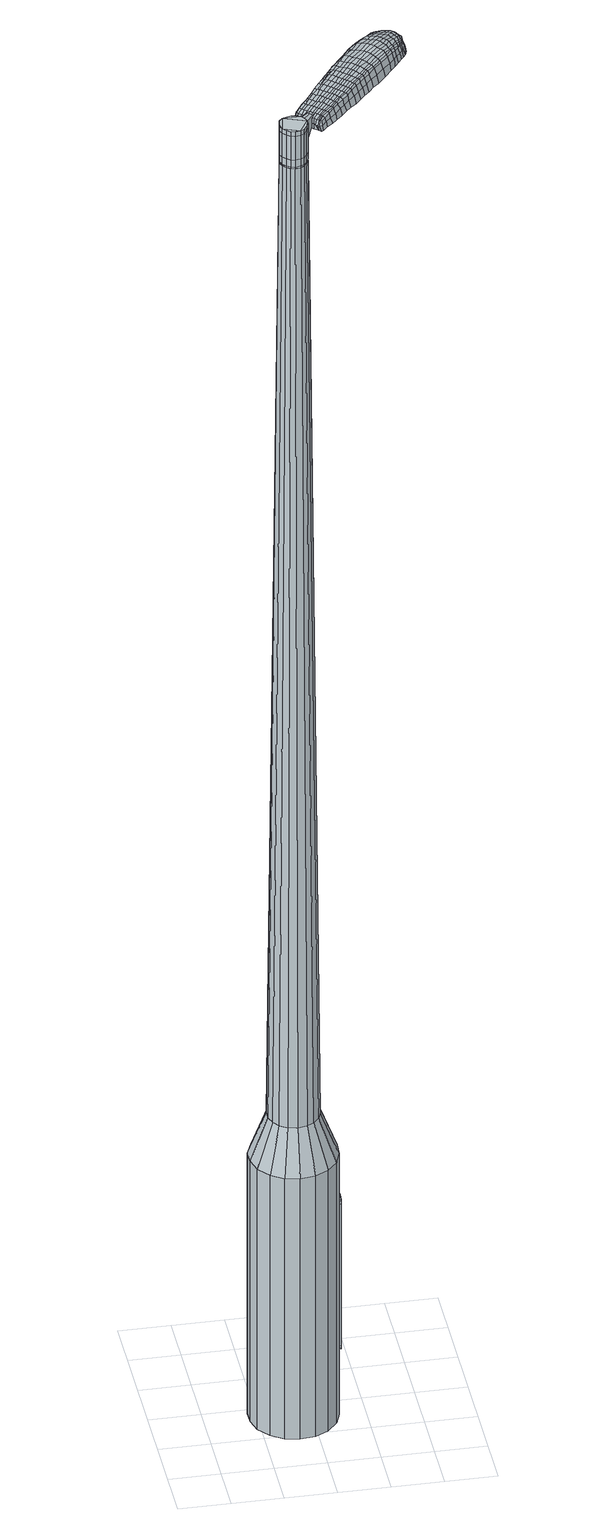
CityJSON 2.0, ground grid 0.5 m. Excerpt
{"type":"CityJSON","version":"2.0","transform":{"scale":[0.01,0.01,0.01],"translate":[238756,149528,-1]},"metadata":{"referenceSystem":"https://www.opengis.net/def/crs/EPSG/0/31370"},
"CityObjects":{
"object1":{"type":"GenericCityObject","attributes":{"cluster":956,"mean_distance_to_centroid":0.159,"new_centroid_x":238756.84,"new_centroid_y":149528.83,"mean_distance_to_camera":10.32,"H1":17.86,"H2":17.63,"Z_final":109.88,"cluster2":-1,"proj_x":238763.64,"proj_y":149534.9,"id_line":47974,"bearing_l":318.29,"distance":9.11,"orientation":"left","G_obj":48.29},"geometry":[{"type":"MultiSurface","lod":"2","boundaries":[[[0,1,2,3]],[[1,4,5,2]],[[4,6,7,5]],[[6,8,9,7]],[[8,10,11,9]],[[10,12,13,11]],[[12,14,15,13]],[[14,16,17,15]],[[16,18,19,17]],[[18,20,21,19]],[[20,22,23,21]],[[22,24,25,23]],[[24,26,27,25]],[[26,28,29,27]],[[28,30,31,29]],[[30,32,33,31]],[[32,34,35,33]],[[34,0,3,35]],[[36,37,38,39]],[[38,40,41,42]],[[41,43,42]],[[42,44,45,46]],[[45,47,46]],[[46,48,49,50]],[[49,51,50]],[[42,46,50,38]],[[50,52,39,38]],[[53,36,39]],[[2,5,7,35]],[[7,9,11,15]],[[11,13,15]],[[15,17,19,23]],[[19,21,23]],[[23,25,27,31]],[[27,29,31]],[[15,23,31,7]],[[31,33,35,7]],[[3,2,35]],[[1,0,54,55]],[[0,34,56,54]],[[34,32,57,56]],[[32,30,58,57]],[[30,28,59,58]],[[28,26,60,59]],[[26,24,61,60]],[[24,22,62,61]],[[22,20,63,62]],[[20,18,64,63]],[[18,16,65,64]],[[16,14,66,65]],[[14,12,67,66]],[[12,10,68,67]],[[10,8,69,68]],[[8,6,70,69]],[[6,4,71,70]],[[4,1,55,71]],[[55,54,72,73]],[[54,56,74,72]],[[56,57,75,74]],[[57,58,76,75]],[[58,59,77,76]],[[59,60,78,77]],[[60,61,79,78]],[[61,62,80,79]],[[62,63,81,80]],[[63,64,82,81]],[[64,65,83,82]],[[65,66,84,83]],[[66,67,85,84]],[[67,68,86,85]],[[68,69,87,86]],[[69,70,88,87]],[[70,71,89,88]],[[71,55,73,89]],[[90,91,92,93]],[[74,94,91,90]],[[75,95,94,74]],[[76,96,95,75]],[[97,98,96,76]],[[99,100,98,97]],[[79,101,100,99]],[[102,103,101,79]],[[104,105,103,102]],[[82,106,105,104]],[[107,108,106,82]],[[109,110,108,107]],[[85,111,110,109]],[[112,113,111,85]],[[87,114,113,112]],[[115,116,114,87]],[[117,118,116,115]],[[93,92,118,117]],[[119,120,121,122]],[[123,119,122,124]],[[125,123,124,126]],[[127,125,126,128]],[[129,127,128,130]],[[131,129,130,132]],[[133,131,132,134]],[[135,133,134,136]],[[137,135,136,138]],[[139,137,138,140]],[[141,139,140,142]],[[143,141,142,144]],[[145,143,144,146]],[[147,145,146,148]],[[149,147,148,150]],[[151,149,150,152]],[[73,72,90,93]],[[72,74,90]],[[77,97,76]],[[77,78,99,97]],[[78,79,99]],[[80,102,79]],[[80,81,104,102]],[[81,82,104]],[[83,107,82]],[[83,84,109,107]],[[84,85,109]],[[86,112,85]],[[86,87,112]],[[88,115,87]],[[88,89,117,115]],[[89,73,93,117]],[[153,154,92,91]],[[154,155,118,92]],[[155,156,116,118]],[[156,114,116]],[[157,113,114]],[[157,111,113]],[[158,110,111]],[[158,159,108,110]],[[159,106,108]],[[160,105,106]],[[160,161,103,105]],[[161,101,103]],[[162,100,101]],[[162,163,98,100]],[[163,96,98]],[[153,91,94]],[[39,52,151,164]],[[154,153,165,152]],[[53,39,164,120]],[[153,94,121,165]],[[36,53,120,119]],[[94,95,122,121]],[[37,36,119,123]],[[95,96,124,122]],[[38,37,123,125]],[[96,163,126,124]],[[40,38,125,127]],[[163,162,128,126]],[[41,40,127,129]],[[162,101,130,128]],[[43,41,129,131]],[[101,161,132,130]],[[42,43,131,133]],[[161,160,134,132]],[[44,42,133,135]],[[160,106,136,134]],[[45,44,135,137]],[[106,159,138,136]],[[47,45,137,139]],[[159,158,140,138]],[[46,47,139,141]],[[158,111,142,140]],[[48,46,141,143]],[[111,157,144,142]],[[49,48,143,145]],[[157,114,146,144]],[[51,49,145,147]],[[114,156,148,146]],[[50,51,147,149]],[[156,155,150,148]],[[52,50,149,151]],[[155,154,152,150]],[[151,152,166,167]],[[152,165,168,166]],[[165,121,169,168]],[[121,120,170,169]],[[120,164,171,170]],[[164,151,167,171]],[[172,173,174,175]],[[176,172,175,177]],[[172,176,178,179]],[[173,172,179,180]],[[181,182,183,184]],[[185,181,184,186]],[[181,185,187,188]],[[182,181,188,189]],[[190,191,192,193]],[[194,190,193,195]],[[190,194,196,197]],[[191,190,197,198]],[[199,200,201,202]],[[203,199,202,204]],[[199,203,205,206]],[[200,199,206,207]],[[208,209,210,211]],[[212,208,211,213]],[[208,212,214,215]],[[209,208,215,216]],[[217,218,219,220]],[[221,217,220,222]],[[217,221,223,224]],[[218,217,224,225]],[[226,227,228,229]],[[218,226,229,219]],[[226,218,225,230]],[[227,226,230,231]],[[232,233,234,235]],[[227,232,235,228]],[[232,227,231,236]],[[233,232,236,237]],[[238,176,177,239]],[[233,238,239,234]],[[238,233,237,240]],[[176,238,240,178]],[[241,242,243,244]],[[245,241,244,246]],[[241,245,247,248]],[[242,241,248,249]],[[250,251,252,253]],[[242,250,253,243]],[[250,242,249,254]],[[251,250,254,255]],[[256,257,258,259]],[[251,256,259,252]],[[256,251,255,260]],[[257,256,260,261]],[[262,263,264,265]],[[257,262,265,258]],[[262,257,261,266]],[[263,262,266,267]],[[268,173,180,269]],[[263,268,269,264]],[[268,263,267,270]],[[173,268,270,174]],[[271,272,273,274]],[[275,271,274,276]],[[271,275,277,278]],[[272,271,278,279]],[[280,281,282,283]],[[272,280,283,273]],[[280,272,279,284]],[[281,280,284,285]],[[286,287,288,289]],[[281,286,289,282]],[[286,281,285,290]],[[287,286,290,291]],[[292,185,186,293]],[[287,292,293,288]],[[292,287,291,294]],[[185,292,294,187]],[[295,296,297,298]],[[299,295,298,300]],[[295,299,301,302]],[[296,295,302,303]],[[304,305,306,307]],[[296,304,307,297]],[[304,296,303,308]],[[305,304,308,309]],[[310,311,312,313]],[[305,310,313,306]],[[310,305,309,314]],[[311,310,314,315]],[[316,317,318,319]],[[311,316,319,312]],[[316,311,315,320]],[[317,316,320,321]],[[322,182,189,323]],[[317,322,323,318]],[[322,317,321,324]],[[182,322,324,183]],[[325,211,210,326]],[[327,325,326,328]],[[325,327,329,330]],[[211,325,330,213]],[[331,327,328,332]],[[333,331,332,334]],[[331,333,335,336]],[[327,331,336,329]],[[337,333,334,338]],[[339,337,338,340]],[[337,339,341,342]],[[333,337,342,335]],[[343,339,340,344]],[[345,343,344,346]],[[343,345,347,348]],[[339,343,348,341]],[[349,345,346,350]],[[200,349,350,201]],[[349,200,207,351]],[[345,349,351,347]],[[352,353,198,197]],[[354,352,197,196]],[[352,354,355,356]],[[353,352,356,357]],[[358,359,357,356]],[[360,358,356,355]],[[358,360,361,362]],[[359,358,362,363]],[[364,365,363,362]],[[366,364,362,361]],[[364,366,367,368]],[[365,364,368,369]],[[370,371,369,368]],[[372,370,368,367]],[[370,372,205,203]],[[371,370,203,204]],[[373,374,375,376]],[[275,373,376,277]],[[373,275,276,377]],[[374,373,377,378]],[[379,194,195,380]],[[374,379,380,375]],[[379,374,378,381]],[[194,379,381,196]],[[382,383,384,385]],[[221,382,385,223]],[[382,221,222,386]],[[383,382,386,387]],[[388,389,390,391]],[[383,388,391,384]],[[388,383,387,392]],[[389,388,392,393]],[[394,191,198,395]],[[389,394,395,390]],[[394,389,393,396]],[[191,394,396,192]],[[397,398,399,400]],[[179,397,400,180]],[[397,179,178,401]],[[398,397,401,402]],[[403,404,405,406]],[[398,403,406,399]],[[403,398,402,407]],[[404,403,407,408]],[[409,202,201,410]],[[404,409,410,405]],[[409,404,408,411]],[[202,409,411,204]],[[412,413,414,415]],[[184,412,415,186]],[[412,184,183,416]],[[413,412,416,417]],[[418,206,205,419]],[[413,418,419,414]],[[418,413,417,420]],[[206,418,420,207]],[[421,422,423,424]],[[299,421,424,301]],[[421,299,300,425]],[[422,421,425,426]],[[427,212,213,428]],[[422,427,428,423]],[[427,422,426,429]],[[212,427,429,214]],[[430,431,432,433]],[[245,430,433,247]],[[430,245,246,434]],[[431,430,434,435]],[[436,437,438,439]],[[431,436,439,432]],[[436,431,435,440]],[[437,436,440,441]],[[442,209,216,443]],[[437,442,443,438]],[[442,437,441,444]],[[209,442,444,210]],[[445,446,435,434]],[[244,445,434,246]],[[445,244,243,447]],[[446,445,447,448]],[[449,450,441,440]],[[446,449,440,435]],[[449,446,448,451]],[[450,449,451,452]],[[453,326,210,444]],[[450,453,444,441]],[[453,450,452,454]],[[326,453,454,328]],[[455,456,457,458]],[[302,455,458,303]],[[455,302,301,424]],[[456,455,424,423]],[[459,330,329,460]],[[456,459,460,457]],[[459,456,423,428]],[[330,459,428,213]],[[461,462,448,447]],[[253,461,447,243]],[[461,253,252,463]],[[462,461,463,464]],[[465,466,452,451]],[[462,465,451,448]],[[465,462,464,467]],[[466,465,467,468]],[[469,332,328,454]],[[466,469,454,452]],[[469,466,468,470]],[[332,469,470,334]],[[471,472,473,474]],[[308,471,474,309]],[[471,308,303,458]],[[472,471,458,457]],[[475,336,335,476]],[[472,475,476,473]],[[475,472,457,460]],[[336,475,460,329]],[[477,478,464,463]],[[259,477,463,252]],[[477,259,258,479]],[[478,477,479,480]],[[481,482,468,467]],[[478,481,467,464]],[[481,478,480,483]],[[482,481,483,484]],[[485,338,334,470]],[[482,485,470,468]],[[485,482,484,486]],[[338,485,486,340]],[[487,488,489,490]],[[314,487,490,315]],[[487,314,309,474]],[[488,487,474,473]],[[491,342,341,492]],[[488,491,492,489]],[[491,488,473,476]],[[342,491,476,335]],[[493,494,480,479]],[[265,493,479,258]],[[493,265,264,495]],[[494,493,495,496]],[[497,498,484,483]],[[494,497,483,480]],[[497,494,496,499]],[[498,497,499,500]],[[501,344,340,486]],[[498,501,486,484]],[[501,498,500,502]],[[344,501,502,346]],[[503,504,505,506]],[[320,503,506,321]],[[503,320,315,490]],[[504,503,490,489]],[[507,348,347,508]],[[504,507,508,505]],[[507,504,489,492]],[[348,507,492,341]],[[509,510,496,495]],[[269,509,495,264]],[[509,269,180,400]],[[510,509,400,399]],[[511,512,500,499]],[[510,511,499,496]],[[511,510,399,406]],[[512,511,406,405]],[[513,350,346,502]],[[512,513,502,500]],[[513,512,405,410]],[[350,513,410,201]],[[514,515,417,416]],[[324,514,416,183]],[[514,324,321,506]],[[515,514,506,505]],[[516,351,207,420]],[[515,516,420,417]],[[516,515,505,508]],[[351,516,508,347]],[[517,518,378,377]],[[274,517,377,276]],[[517,274,273,519]],[[518,517,519,520]],[[521,354,196,381]],[[518,521,381,378]],[[521,518,520,522]],[[354,521,522,355]],[[523,524,525,526]],[[224,523,526,225]],[[523,224,223,385]],[[524,523,385,384]],[[527,528,529,530]],[[524,527,530,525]],[[527,524,384,391]],[[528,527,391,390]],[[531,353,357,532]],[[528,531,532,529]],[[531,528,390,395]],[[353,531,395,198]],[[533,534,520,519]],[[283,533,519,273]],[[533,283,282,535]],[[534,533,535,536]],[[537,360,355,522]],[[534,537,522,520]],[[537,534,536,538]],[[360,537,538,361]],[[539,540,541,542]],[[230,539,542,231]],[[539,230,225,526]],[[540,539,526,525]],[[543,544,545,546]],[[540,543,546,541]],[[543,540,525,530]],[[544,543,530,529]],[[547,359,363,548]],[[544,547,548,545]],[[547,544,529,532]],[[359,547,532,357]],[[549,550,536,535]],[[289,549,535,282]],[[549,289,288,551]],[[550,549,551,552]],[[553,366,361,538]],[[550,553,538,536]],[[553,550,552,554]],[[366,553,554,367]],[[555,556,557,558]],[[236,555,558,237]],[[555,236,231,542]],[[556,555,542,541]],[[559,560,561,562]],[[556,559,562,557]],[[559,556,541,546]],[[560,559,546,545]],[[563,365,369,564]],[[560,563,564,561]],[[563,560,545,548]],[[365,563,548,363]],[[565,566,552,551]],[[293,565,551,288]],[[565,293,186,415]],[[566,565,415,414]],[[567,372,367,554]],[[566,567,554,552]],[[567,566,414,419]],[[372,567,419,205]],[[568,569,402,401]],[[240,568,401,178]],[[568,240,237,558]],[[569,568,558,557]],[[570,571,408,407]],[[569,570,407,402]],[[570,569,557,562]],[[571,570,562,561]],[[572,371,204,411]],[[571,572,411,408]],[[572,571,561,564]],[[371,572,564,369]],[[573,574,575,576]],[[576,575,577,578]],[[579,577,575,580]],[[580,575,574,581]],[[582,583,584,585]],[[585,584,586,587]],[[588,586,584,589]],[[589,584,583,590]],[[591,592,593,594]],[[594,593,595,596]],[[597,595,593,598]],[[598,593,592,599]],[[600,601,602,603]],[[603,602,604,605]],[[606,604,602,607]],[[607,602,601,608]],[[609,610,611,612]],[[612,611,613,614]],[[615,613,611,616]],[[616,611,610,617]],[[618,619,620,621]],[[621,620,622,623]],[[624,622,620,625]],[[625,620,619,626]],[[627,628,629,630]],[[630,629,619,618]],[[626,619,629,631]],[[631,629,628,632]],[[633,634,635,636]],[[636,635,628,627]],[[632,628,635,637]],[[637,635,634,638]],[[578,577,639,640]],[[640,639,634,633]],[[638,634,639,641]],[[641,639,577,579]],[[642,643,644,645]],[[645,644,646,647]],[[648,646,644,649]],[[649,644,643,650]],[[651,652,653,654]],[[654,653,643,642]],[[650,643,653,655]],[[655,653,652,656]],[[657,658,659,660]],[[660,659,652,651]],[[656,652,659,661]],[[661,659,658,662]],[[663,664,665,666]],[[666,665,658,657]],[[662,658,665,667]],[[667,665,664,668]],[[581,574,669,670]],[[670,669,664,663]],[[668,664,669,671]],[[671,669,574,573]],[[672,673,674,675]],[[675,674,676,677]],[[678,676,674,679]],[[679,674,673,680]],[[681,682,683,684]],[[684,683,673,672]],[[680,673,683,685]],[[685,683,682,686]],[[687,688,689,690]],[[690,689,682,681]],[[686,682,689,691]],[[691,689,688,692]],[[587,586,693,694]],[[694,693,688,687]],[[692,688,693,695]],[[695,693,586,588]],[[696,697,698,699]],[[699,698,700,701]],[[702,700,698,703]],[[703,698,697,704]],[[705,706,707,708]],[[708,707,697,696]],[[704,697,707,709]],[[709,707,706,710]],[[711,712,713,714]],[[714,713,706,705]],[[710,706,713,715]],[[715,713,712,716]],[[717,718,719,720]],[[720,719,712,711]],[[716,712,719,721]],[[721,719,718,722]],[[590,583,723,724]],[[724,723,718,717]],[[722,718,723,725]],[[725,723,583,582]],[[609,612,726,727]],[[727,726,728,729]],[[730,728,726,731]],[[731,726,612,614]],[[729,728,732,733]],[[733,732,734,735]],[[736,734,732,737]],[[737,732,728,730]],[[735,734,738,739]],[[739,738,740,741]],[[742,740,738,743]],[[743,738,734,736]],[[741,740,744,745]],[[745,744,746,747]],[[748,746,744,749]],[[749,744,740,742]],[[747,746,750,751]],[[751,750,601,600]],[[608,601,750,752]],[[752,750,746,748]],[[599,753,754,598]],[[598,754,755,597]],[[756,755,754,757]],[[757,754,753,758]],[[758,759,760,757]],[[757,760,761,756]],[[762,761,760,763]],[[763,760,759,764]],[[764,765,766,763]],[[763,766,767,762]],[[768,767,766,769]],[[769,766,765,770]],[[770,771,772,769]],[[769,772,773,768]],[[606,773,772,604]],[[604,772,771,605]],[[774,775,776,777]],[[777,776,676,678]],[[677,676,776,778]],[[778,776,775,779]],[[596,595,780,781]],[[781,780,775,774]],[[779,775,780,782]],[[782,780,595,597]],[[783,784,785,786]],[[786,785,622,624]],[[623,622,785,787]],[[787,785,784,788]],[[789,790,791,792]],[[792,791,784,783]],[[788,784,791,793]],[[793,791,790,794]],[[599,592,795,796]],[[796,795,790,789]],[[794,790,795,797]],[[797,795,592,591]],[[798,799,800,801]],[[801,800,580,581]],[[579,580,800,802]],[[802,800,799,803]],[[804,805,806,807]],[[807,806,799,798]],[[803,799,806,808]],[[808,806,805,809]],[[600,603,810,811]],[[811,810,805,804]],[[809,805,810,812]],[[812,810,603,605]],[[813,814,815,816]],[[816,815,585,587]],[[582,585,815,817]],[[817,815,814,818]],[[606,607,819,820]],[[820,819,814,813]],[[818,814,819,821]],[[821,819,607,608]],[[822,823,824,825]],[[825,824,700,702]],[[701,700,824,826]],[[826,824,823,827]],[[614,613,828,829]],[[829,828,823,822]],[[827,823,828,830]],[[830,828,613,615]],[[831,832,833,834]],[[834,833,646,648]],[[647,646,833,835]],[[835,833,832,836]],[[837,838,839,840]],[[840,839,832,831]],[[836,832,839,841]],[[841,839,838,842]],[[617,610,843,844]],[[844,843,838,837]],[[842,838,843,845]],[[845,843,610,609]],[[836,846,835]],[[835,846,645,647]],[[642,645,846,847]],[[847,846,848]],[[842,849,850,841]],[[841,850,846,836]],[[848,846,850,851]],[[851,850,849,852]],[[609,727,853,845]],[[845,853,849,842]],[[852,849,853,854]],[[854,853,727,729]],[[855,856,857,858]],[[858,857,703,704]],[[702,703,857,825]],[[825,857,856,822]],[[730,731,859,860]],[[860,859,856,855]],[[822,856,859,829]],[[829,859,731,614]],[[848,861,862,847]],[[847,862,654,642]],[[651,654,862,863]],[[863,862,861,864]],[[852,865,866,851]],[[851,866,861,848]],[[864,861,866,867]],[[867,866,865,868]],[[729,733,869,854]],[[854,869,865,852]],[[868,865,869,870]],[[870,869,733,735]],[[871,872,873,874]],[[874,873,709,710]],[[704,709,873,858]],[[858,873,872,855]],[[736,737,875,876]],[[876,875,872,871]],[[855,872,875,860]],[[860,875,737,730]],[[864,877,878,863]],[[863,878,660,651]],[[657,660,878,879]],[[879,878,877,880]],[[868,881,882,867]],[[867,882,877,864]],[[880,877,882,883]],[[883,882,881,884]],[[735,739,885,870]],[[870,885,881,868]],[[884,881,885,886]],[[886,885,739,741]],[[887,888,889]],[[889,888,715,716]],[[710,715,888,874]],[[874,888,871]],[[742,743,890,891]],[[891,890,888,887]],[[871,888,890,876]],[[876,890,743,736]],[[880,892,893,879]],[[879,893,666,657]],[[663,666,893,894]],[[894,893,892,895]],[[884,896,897,883]],[[883,897,892,880]],[[895,892,897,898]],[[898,897,896,899]],[[741,745,900,886]],[[886,900,896,884]],[[899,896,900,901]],[[901,900,745,747]],[[902,903,904,905]],[[905,904,721,722]],[[716,721,904,889]],[[889,904,903,887]],[[748,749,906,907]],[[907,906,903,902]],[[887,903,906,891]],[[891,906,749,742]],[[895,908,909,894]],[[894,909,670,663]],[[581,670,909,801]],[[801,909,908,798]],[[899,910,911,898]],[[898,911,908,895]],[[798,908,911,807]],[[807,911,910,804]],[[747,751,912,901]],[[901,912,910,899]],[[804,910,912,811]],[[811,912,751,600]],[[818,913,914,817]],[[817,914,725,582]],[[722,725,914,905]],[[905,914,913,902]],[[608,752,915,821]],[[821,915,913,818]],[[902,913,915,907]],[[907,915,752,748]],[[779,916,917,778]],[[778,917,675,677]],[[672,675,917,918]],[[918,917,916,919]],[[597,755,920,782]],[[782,920,916,779]],[[919,916,920,921]],[[921,920,755,756]],[[922,923,924,925]],[[925,924,625,626]],[[624,625,924,786]],[[786,924,923,783]],[[926,927,928,929]],[[929,928,923,922]],[[783,923,928,792]],[[792,928,927,789]],[[758,753,930,931]],[[931,930,927,926]],[[789,927,930,796]],[[796,930,753,599]],[[919,932,933,918]],[[918,933,684,672]],[[681,684,933,934]],[[934,933,932,935]],[[756,761,936,921]],[[921,936,932,919]],[[935,932,936,937]],[[937,936,761,762]],[[938,939,940,941]],[[941,940,631,632]],[[626,631,940,925]],[[925,940,939,922]],[[942,943,944,945]],[[945,944,939,938]],[[922,939,944,929]],[[929,944,943,926]],[[764,759,946,947]],[[947,946,943,942]],[[926,943,946,931]],[[931,946,759,758]],[[935,948,949,934]],[[934,949,690,681]],[[687,690,949,950]],[[950,949,948,951]],[[762,767,952,937]],[[937,952,948,935]],[[951,948,952,953]],[[953,952,767,768]],[[954,955,956,957]],[[957,956,637,638]],[[632,637,956,941]],[[941,956,955,938]],[[958,959,960,961]],[[961,960,955,954]],[[938,955,960,945]],[[945,960,959,942]],[[770,765,962,963]],[[963,962,959,958]],[[942,959,962,947]],[[947,962,765,764]],[[951,964,965,950]],[[950,965,694,687]],[[587,694,965,816]],[[816,965,964,813]],[[768,773,966,953]],[[953,966,964,951]],[[813,964,966,820]],[[820,966,773,606]],[[803,967,968,802]],[[802,968,641,579]],[[638,641,968,957]],[[957,968,967,954]],[[809,969,970,808]],[[808,970,967,803]],[[954,967,970,961]],[[961,970,969,958]],[[605,771,971,812]],[[812,971,969,809]],[[958,969,971,963]],[[963,971,771,770]],[[573,576,175,174]],[[576,578,177,175]],[[588,589,188,187]],[[589,590,189,188]],[[591,594,193,192]],[[594,596,195,193]],[[615,616,215,214]],[[616,617,216,215]],[[618,621,220,219]],[[621,623,222,220]],[[627,630,229,228]],[[630,618,219,229]],[[633,636,235,234]],[[636,627,228,235]],[[578,640,239,177]],[[640,633,234,239]],[[648,649,248,247]],[[649,650,249,248]],[[650,655,254,249]],[[655,656,255,254]],[[656,661,260,255]],[[661,662,261,260]],[[662,667,266,261]],[[667,668,267,266]],[[668,671,270,267]],[[671,573,174,270]],[[678,679,278,277]],[[679,680,279,278]],[[680,685,284,279]],[[685,686,285,284]],[[686,691,290,285]],[[691,692,291,290]],[[692,695,294,291]],[[695,588,187,294]],[[696,699,298,297]],[[699,701,300,298]],[[705,708,307,306]],[[708,696,297,307]],[[711,714,313,312]],[[714,705,306,313]],[[717,720,319,318]],[[720,711,312,319]],[[590,724,323,189]],[[724,717,318,323]],[[774,777,376,375]],[[777,678,277,376]],[[596,781,380,195]],[[781,774,375,380]],[[623,787,386,222]],[[787,788,387,386]],[[788,793,392,387]],[[793,794,393,392]],[[794,797,396,393]],[[797,591,192,396]],[[701,826,425,300]],[[826,827,426,425]],[[827,830,429,426]],[[830,615,214,429]],[[831,834,433,432]],[[834,648,247,433]],[[837,840,439,438]],[[840,831,432,439]],[[617,844,443,216]],[[844,837,438,443]],[[972,973,974,975]],[[976,977,975,974]],[[978,979,980,981]],[[982,983,984,985]],[[973,986,987,974]],[[988,976,974,987]],[[989,978,981,990]],[[991,992,983,982]],[[986,993,994,987]],[[994,995,988,987]],[[996,989,990,997]],[[998,992,991,999]],[[993,1000,1001,994]],[[1001,1002,995,994]],[[1003,996,997,1004]],[[1005,998,999,1006]],[[1007,1008,1009,1010]],[[1011,1012,1008,1007]],[[1011,1013,1014,1012]],[[1013,1015,1016,1014]],[[1017,1018,1019,1020]],[[1021,1022,1018,1017]],[[1023,1024,1022,1021]],[[1025,1026,1024,1023]],[[1020,1009,1008,1017]],[[1017,1008,1012,1021]],[[1012,1014,1023,1021]],[[1014,1016,1025,1023]],[[981,980,977,976]],[[990,981,976,988]],[[995,997,990,988]],[[1002,1004,997,995]],[[982,985,979,978]],[[991,982,978,989]],[[999,991,989,996]],[[1006,999,996,1003]],[[983,1007,1010,984]],[[992,1011,1007,983]],[[1013,1011,992,998]],[[1015,1013,998,1005]],[[1027,1028,1029,1030]],[[1029,1031,1032,1033]],[[1029,1033,1034,1035]],[[1029,1035,1030]],[[1036,1027,1030,1037]],[[1038,1037,1030,1039]],[[1040,1039,1030]],[[1041,1029,1028,1042]],[[1043,1041,1042,1044]],[[1045,1043,1044,1046]],[[1047,1045,1046,1048]],[[1049,1047,1048,1050]],[[1050,1051,1052,1053]],[[1050,1053,1054,1055]],[[1050,1055,1056,1057]],[[1056,1058,1059,1060]],[[1056,1060,1061,1062]],[[1056,1062,1057]],[[1050,1057,1049]],[[1063,1064,1028,1027]],[[1065,1066,1031,1029]],[[1067,1068,1040,1030]],[[1064,1069,1042,1028]],[[1070,1065,1029,1041]],[[1069,1071,1044,1042]],[[1072,1070,1041,1043]],[[1071,1073,1046,1044]],[[1074,1072,1043,1045]],[[1073,1075,1048,1046]],[[1076,1074,1045,1047]],[[1075,1077,1050,1048]],[[1078,1076,1047,1049]],[[1077,1079,1051,1050]],[[1080,1081,1058,1056]],[[1082,1078,1049,1057]],[[1052,1051,1079,1083]],[[1053,1052,1083,1084]],[[1054,1053,1084,1085]],[[1055,1054,1085,1086]],[[1056,1055,1086,1080]],[[1087,1063,1027,1036]],[[1088,1087,1036,1037]],[[1089,1088,1037,1038]],[[1090,1089,1038,1039]],[[1068,1090,1039,1040]],[[1032,1031,1066,1091]],[[1059,1058,1081,1092]],[[1033,1032,1091,1093]],[[1034,1033,1093,1094]],[[1035,1034,1094,1095]],[[1030,1035,1095,1067]],[[1060,1059,1092,1096]],[[1061,1060,1096,1097]],[[1062,1061,1097,1098]],[[1057,1062,1098,1082]]]}]}
},
"vertices":[
[112,117,384],[121,106,384],[121,106,96],[112,117,96],[126,92,384],[126,92,96],[125,77,384],[125,77,96],[120,63,384],[120,63,96],[110,52,384],[110,52,96],[97,45,384],[97,45,96],[82,43,384],[82,43,96],[68,46,384],[68,46,96],[56,54,384],[56,54,96],[46,66,384],[46,66,96],[42,80,384],[42,80,96],[42,94,384],[42,94,96],[48,108,384],[48,108,96],[58,119,384],[58,119,96],[70,126,384],[70,126,96],[85,128,384],[85,128,96],[99,125,384],[99,125,96],[84,99,1524],[80,98,1524],[75,96,1524],[93,96,1524],[72,93,1524],[71,88,1524],[72,79,1524],[70,84,1524],[75,76,1524],[79,73,1524],[88,73,1524],[83,72,1524],[92,75,1524],[95,79,1524],[97,88,1524],[97,83,1524],[96,92,1524],[89,98,1524],[101,104,429],[106,98,429],[93,109,429],[85,111,429],[76,110,429],[68,105,429],[62,99,429],[59,91,429],[59,82,429],[62,74,429],[67,67,429],[74,62,429],[83,60,429],[92,62,429],[99,66,429],[105,72,429],[108,81,429],[109,89,429],[93,96,1483],[96,92,1483],[89,98,1483],[84,99,1483],[80,98,1483],[75,96,1483],[72,93,1483],[71,88,1483],[70,84,1483],[72,79,1483],[75,76,1483],[79,73,1483],[83,72,1483],[88,73,1483],[92,75,1483],[95,79,1483],[97,83,1483],[97,88,1483],[92,95,1483],[92,95,1485],[95,92,1485],[95,92,1483],[89,98,1485],[84,99,1485],[80,98,1485],[76,96,1483],[76,96,1485],[73,92,1483],[73,92,1485],[71,88,1485],[71,84,1483],[71,84,1485],[72,80,1483],[72,80,1485],[75,76,1485],[79,74,1483],[79,74,1485],[83,73,1483],[83,73,1485],[88,73,1485],[92,76,1483],[92,76,1485],[95,79,1485],[96,83,1483],[96,83,1485],[96,88,1483],[96,88,1485],[84,99,1519],[89,98,1519],[89,98,1493],[84,99,1493],[80,98,1519],[80,98,1493],[75,96,1519],[75,96,1493],[72,93,1519],[72,93,1493],[71,88,1519],[71,88,1493],[70,84,1519],[70,84,1493],[72,79,1519],[72,79,1493],[75,76,1519],[75,76,1493],[79,73,1519],[79,73,1493],[83,72,1519],[83,72,1493],[88,73,1519],[88,73,1493],[92,75,1519],[92,75,1493],[95,79,1519],[95,79,1493],[97,83,1519],[97,83,1493],[97,88,1519],[97,88,1493],[96,92,1519],[96,92,1493],[93,96,1485],[96,92,1485],[97,88,1485],[97,83,1485],[92,75,1485],[83,72,1485],[79,73,1485],[72,79,1485],[70,84,1485],[72,93,1485],[75,96,1485],[93,96,1519],[93,96,1493],[108,108,1513],[108,108,1518],[105,110,1513],[103,112,1513],[103,112,1518],[105,110,1518],[169,152,1519],[164,147,1518],[166,147,1509],[171,152,1510],[175,158,1519],[177,158,1510],[173,159,1526],[167,152,1525],[162,147,1525],[140,178,1519],[136,172,1518],[136,171,1525],[141,176,1525],[146,184,1519],[147,183,1526],[146,186,1510],[140,180,1510],[136,174,1509],[202,221,1519],[205,218,1519],[206,219,1513],[203,222,1513],[199,223,1519],[199,223,1513],[198,221,1524],[201,220,1524],[204,217,1524],[153,166,1530],[148,160,1529],[151,158,1529],[156,163,1530],[159,172,1531],[162,170,1531],[156,175,1530],[150,168,1530],[145,162,1529],[100,105,1512],[102,103,1512],[102,104,1517],[100,106,1517],[97,107,1512],[98,108,1517],[98,108,1506],[100,106,1506],[102,104,1506],[207,197,1519],[206,194,1519],[207,194,1512],[209,197,1512],[209,199,1518],[210,199,1512],[208,199,1522],[206,198,1523],[204,195,1524],[203,190,1519],[199,186,1519],[201,186,1512],[204,190,1512],[201,191,1524],[198,186,1525],[196,181,1519],[191,175,1519],[192,175,1511],[197,181,1511],[194,182,1526],[189,176,1526],[183,167,1519],[185,167,1510],[181,167,1526],[117,100,1513],[122,105,1513],[121,105,1518],[116,100,1517],[113,96,1512],[113,97,1516],[114,96,1506],[118,100,1507],[124,105,1507],[128,110,1514],[133,116,1515],[131,116,1520],[126,111,1519],[129,110,1507],[135,116,1507],[138,121,1515],[143,126,1516],[142,126,1522],[137,121,1521],[140,121,1508],[145,126,1508],[149,131,1517],[154,137,1517],[152,137,1524],[147,132,1523],[151,131,1508],[156,136,1509],[159,142,1518],[157,142,1524],[161,142,1509],[181,221,1519],[179,219,1519],[179,218,1524],[182,220,1523],[183,223,1518],[184,222,1522],[183,224,1512],[181,223,1512],[178,221,1512],[175,216,1519],[171,212,1519],[172,211,1525],[176,215,1524],[175,218,1512],[171,214,1512],[167,208,1519],[161,202,1519],[162,200,1526],[167,206,1526],[167,210,1511],[161,204,1511],[154,193,1519],[154,192,1526],[153,195,1510],[94,120,1513],[99,126,1513],[99,127,1507],[94,121,1507],[91,115,1512],[91,117,1506],[92,116,1516],[95,119,1517],[99,125,1518],[104,132,1514],[108,138,1515],[108,139,1507],[103,133,1507],[104,130,1519],[109,136,1520],[113,144,1515],[118,149,1516],[117,151,1508],[113,145,1508],[113,142,1521],[118,148,1522],[122,155,1517],[127,161,1517],[127,163,1509],[122,157,1508],[123,154,1523],[127,159,1524],[131,167,1518],[131,169,1509],[132,165,1524],[104,110,1519],[106,108,1519],[109,116,1520],[111,114,1520],[107,118,1520],[102,112,1519],[114,121,1522],[116,119,1522],[119,127,1523],[121,125,1523],[117,129,1523],[112,123,1521],[124,132,1524],[126,130,1524],[129,138,1525],[131,136,1525],[126,140,1525],[121,134,1524],[134,143,1526],[136,141,1526],[138,149,1527],[141,147,1527],[136,151,1527],[131,146,1526],[143,154,1528],[146,152,1528],[141,157,1528],[199,217,1527],[202,215,1527],[196,219,1526],[193,216,1527],[196,214,1528],[199,212,1528],[192,209,1529],[195,207,1529],[188,212,1528],[184,206,1530],[187,204,1530],[190,201,1530],[182,198,1531],[185,196,1531],[179,201,1530],[173,194,1531],[176,192,1531],[179,189,1531],[168,182,1531],[170,180,1531],[165,184,1531],[185,224,1518],[189,224,1519],[189,225,1513],[185,225,1513],[185,222,1523],[188,223,1523],[193,224,1519],[194,225,1513],[193,222,1524],[209,201,1518],[210,204,1518],[208,204,1523],[208,201,1523],[211,201,1513],[211,204,1513],[209,208,1519],[209,212,1519],[208,211,1524],[208,207,1523],[210,208,1513],[209,212,1513],[207,215,1519],[206,214,1524],[208,216,1513],[166,153,1528],[165,155,1528],[160,149,1528],[161,148,1527],[172,159,1528],[171,161,1529],[163,156,1529],[160,159,1530],[155,153,1529],[158,151,1528],[169,163,1529],[167,165,1530],[158,161,1530],[153,156,1529],[164,168,1531],[142,175,1528],[144,173,1529],[149,180,1529],[148,182,1528],[137,169,1527],[139,168,1528],[147,171,1529],[153,178,1530],[142,165,1528],[91,113,1512],[92,112,1512],[93,112,1517],[92,114,1517],[91,114,1506],[92,113,1506],[95,110,1512],[96,110,1517],[95,111,1506],[110,95,1512],[109,96,1512],[110,97,1506],[112,95,1506],[111,97,1517],[110,98,1517],[107,98,1512],[106,100,1512],[106,100,1506],[109,98,1506],[108,99,1517],[106,101,1517],[104,102,1512],[104,102,1506],[104,103,1517],[114,101,1519],[113,102,1519],[120,106,1520],[118,107,1520],[112,103,1519],[110,105,1519],[117,109,1520],[115,110,1520],[108,107,1519],[113,112,1520],[95,118,1519],[97,116,1519],[102,122,1520],[100,124,1520],[99,114,1519],[104,120,1520],[125,111,1521],[124,112,1521],[130,117,1522],[129,118,1522],[122,114,1521],[120,116,1521],[127,119,1522],[125,121,1523],[118,118,1522],[123,123,1523],[105,129,1521],[106,128,1521],[111,134,1522],[110,135,1522],[109,126,1521],[114,131,1522],[135,122,1523],[134,123,1523],[141,127,1524],[139,128,1524],[132,125,1523],[130,127,1524],[137,130,1525],[135,132,1525],[128,129,1524],[133,134,1525],[114,141,1523],[116,139,1523],[121,145,1524],[119,147,1524],[118,137,1524],[123,143,1525],[146,132,1525],[144,134,1525],[151,138,1526],[149,139,1526],[142,135,1526],[140,137,1526],[147,141,1527],[145,143,1527],[138,139,1526],[143,145,1527],[124,152,1525],[125,151,1525],[130,157,1526],[128,158,1526],[128,148,1526],[133,154,1527],[156,143,1527],[155,144,1527],[153,146,1527],[150,148,1528],[148,150,1528],[133,164,1527],[135,162,1527],[137,160,1528],[184,220,1525],[186,221,1525],[181,218,1526],[184,218,1526],[191,220,1526],[188,217,1527],[206,199,1525],[207,202,1525],[204,199,1526],[204,196,1525],[206,205,1525],[206,209,1526],[203,205,1527],[204,202,1526],[204,212,1526],[201,209,1527],[177,214,1526],[180,214,1527],[173,210,1527],[175,210,1528],[184,213,1528],[179,208,1529],[201,192,1526],[201,195,1527],[197,190,1528],[197,188,1527],[200,198,1527],[199,201,1528],[194,196,1529],[196,192,1528],[197,204,1528],[192,199,1530],[169,206,1528],[171,205,1529],[163,200,1528],[165,199,1529],[175,203,1529],[169,197,1530],[193,183,1528],[193,185,1528],[187,179,1529],[188,177,1528],[191,187,1529],[190,190,1530],[184,184,1530],[186,181,1530],[188,193,1530],[181,186,1531],[155,191,1529],[157,189,1529],[161,187,1530],[180,168,1528],[179,170,1529],[177,172,1530],[175,175,1530],[173,177,1531],[165,148,1509],[163,148,1518],[168,153,1518],[170,153,1509],[174,160,1519],[176,160,1510],[172,160,1525],[166,154,1525],[161,149,1525],[138,169,1525],[137,171,1518],[142,177,1518],[142,175,1525],[148,183,1519],[148,181,1525],[147,185,1510],[142,179,1509],[137,173,1509],[204,217,1513],[203,217,1519],[201,219,1519],[202,220,1513],[198,221,1519],[198,221,1513],[197,220,1524],[200,218,1524],[202,216,1524],[151,158,1528],[149,160,1528],[153,166,1529],[156,164,1529],[159,172,1529],[162,170,1529],[157,175,1529],[151,168,1529],[146,163,1528],[104,106,1516],[103,105,1512],[101,107,1512],[102,107,1516],[99,109,1512],[100,109,1516],[99,110,1506],[102,108,1506],[104,106,1506],[206,195,1512],[204,195,1519],[206,198,1518],[207,198,1512],[207,200,1518],[208,200,1512],[206,200,1522],[205,199,1523],[203,196,1523],[200,187,1512],[198,187,1519],[201,192,1519],[203,191,1512],[200,192,1524],[196,188,1525],[191,177,1511],[189,177,1519],[194,183,1519],[196,182,1511],[193,183,1525],[187,177,1526],[181,168,1519],[183,168,1510],[180,168,1526],[120,107,1518],[121,106,1513],[116,101,1513],[114,102,1517],[112,98,1512],[112,99,1515],[113,98,1506],[117,101,1506],[122,106,1507],[130,117,1520],[132,117,1514],[126,112,1514],[125,112,1519],[128,112,1507],[133,117,1507],[141,128,1522],[142,128,1516],[137,122,1515],[135,123,1521],[139,122,1508],[144,128,1508],[151,138,1523],[153,138,1517],[147,133,1516],[146,133,1522],[149,133,1508],[154,138,1508],[158,143,1517],[156,143,1524],[160,143,1509],[181,217,1523],[180,218,1519],[182,220,1518],[183,219,1523],[184,221,1518],[184,220,1522],[184,222,1512],[182,221,1512],[180,219,1512],[173,209,1525],[172,211,1519],[176,214,1519],[177,213,1524],[176,216,1512],[172,212,1512],[163,199,1526],[163,201,1519],[168,206,1519],[169,205,1525],[168,208,1511],[163,202,1511],[155,192,1519],[156,190,1526],[155,194,1510],[100,126,1507],[101,125,1513],[96,119,1513],[96,120,1506],[93,115,1512],[93,116,1506],[94,115,1515],[96,118,1517],[101,124,1518],[110,138,1507],[110,137,1514],[105,131,1514],[105,132,1507],[106,129,1519],[110,135,1520],[119,150,1508],[119,148,1516],[115,142,1515],[114,144,1508],[115,141,1521],[120,147,1522],[128,162,1508],[128,160,1517],[124,154,1516],[124,156,1508],[124,152,1522],[129,158,1523],[133,165,1517],[133,167,1509],[133,164,1524],[105,111,1518],[107,109,1518],[109,116,1519],[111,114,1519],[107,118,1519],[103,113,1518],[114,122,1520],[116,120,1520],[119,127,1521],[121,125,1521],[117,129,1521],[112,124,1520],[124,133,1523],[126,131,1523],[129,138,1524],[131,136,1524],[127,140,1524],[122,135,1523],[134,144,1525],[136,142,1525],[139,149,1526],[141,147,1526],[136,152,1526],[132,146,1525],[144,155,1527],[146,153,1527],[141,157,1527],[201,214,1526],[199,216,1526],[195,218,1525],[193,215,1526],[196,213,1526],[198,211,1526],[194,206,1528],[192,209,1528],[188,211,1527],[184,205,1528],[187,203,1529],[189,201,1529],[185,196,1530],[182,198,1530],[179,200,1529],[173,194,1530],[176,191,1530],[179,189,1530],[170,180,1530],[168,182,1530],[165,184,1530],[188,223,1513],[188,222,1518],[186,222,1518],[185,223,1512],[186,220,1523],[188,221,1523],[193,222,1519],[193,223,1513],[192,220,1523],[206,204,1523],[207,204,1518],[207,202,1518],[206,201,1523],[209,201,1512],[209,204,1512],[206,210,1523],[207,211,1519],[207,207,1519],[206,207,1523],[208,208,1513],[207,211,1513],[205,214,1519],[204,213,1524],[206,215,1513],[159,150,1527],[164,155,1527],[165,154,1527],[160,149,1526],[171,160,1527],[170,161,1528],[155,154,1528],[160,159,1528],[162,157,1528],[158,152,1527],[168,163,1528],[166,166,1529],[158,161,1529],[153,156,1528],[164,168,1529],[150,180,1528],[144,173,1527],[143,174,1527],[149,181,1527],[139,169,1526],[140,168,1527],[147,171,1528],[153,177,1528],[143,165,1527],[95,114,1516],[94,114,1512],[93,114,1512],[94,114,1516],[93,115,1506],[94,115,1506],[96,111,1512],[97,112,1516],[96,112,1506],[112,98,1506],[111,98,1512],[111,97,1512],[112,97,1506],[111,98,1516],[111,99,1516],[108,102,1506],[107,101,1512],[109,100,1512],[110,100,1506],[109,101,1516],[107,102,1516],[105,103,1512],[106,104,1506],[105,104,1516],[114,102,1518],[119,107,1519],[119,108,1519],[110,106,1518],[112,104,1518],[117,109,1519],[115,111,1519],[108,107,1518],[113,113,1519],[102,123,1519],[98,117,1518],[97,118,1518],[101,123,1519],[100,115,1518],[105,120,1519],[124,113,1520],[124,112,1520],[130,118,1521],[129,118,1521],[120,116,1520],[122,115,1520],[127,120,1521],[125,122,1521],[118,118,1520],[123,124,1521],[112,134,1521],[107,128,1520],[106,129,1520],[111,135,1521],[109,126,1520],[114,132,1521],[134,124,1522],[135,123,1522],[140,128,1523],[139,129,1523],[130,127,1522],[132,125,1522],[137,131,1523],[135,133,1524],[128,129,1523],[133,134,1524],[121,145,1523],[116,140,1522],[120,146,1523],[119,137,1522],[124,143,1523],[144,134,1524],[145,134,1524],[150,139,1525],[149,140,1525],[140,138,1525],[143,136,1524],[148,141,1525],[145,143,1526],[138,140,1525],[143,145,1526],[131,157,1525],[126,151,1524],[125,152,1524],[129,158,1525],[129,149,1524],[133,154,1525],[154,145,1526],[155,144,1526],[150,149,1527],[153,147,1526],[148,151,1527],[135,162,1526],[134,163,1526],[138,160,1526],[187,219,1524],[184,219,1524],[182,217,1525],[184,217,1525],[191,219,1525],[188,216,1525],[203,199,1525],[205,202,1524],[205,200,1524],[203,197,1525],[202,205,1526],[204,208,1525],[205,205,1524],[203,202,1525],[203,211,1525],[200,208,1526],[180,213,1526],[178,213,1526],[174,209,1526],[176,209,1527],[184,212,1526],[180,207,1527],[196,190,1527],[200,195,1526],[200,193,1526],[196,188,1526],[194,196,1528],[198,201,1527],[199,198,1526],[195,193,1527],[196,204,1527],[192,198,1528],[171,204,1527],[170,204,1527],[164,199,1527],[166,198,1528],[175,202,1528],[169,196,1529],[186,179,1528],[192,185,1527],[192,184,1527],[187,178,1527],[183,184,1529],[189,191,1529],[191,188,1528],[185,181,1528],[187,193,1529],[181,187,1530],[158,189,1528],[156,190,1528],[161,187,1529],[178,170,1528],[179,169,1528],[175,175,1529],[177,172,1529],[173,177,1530],[113,97,1508],[108,102,1508],[130,125,1509],[136,120,1509],[145,141,1510],[152,135,1510],[172,170,1512],[179,164,1512],[167,151,1511],[160,157,1511],[184,184,1513],[193,194,1514],[199,188,1514],[191,177,1513],[103,106,1508],[124,131,1509],[139,147,1510],[165,176,1512],[153,163,1511],[177,190,1513],[186,200,1514],[98,111,1508],[118,136,1509],[132,153,1510],[158,183,1512],[146,169,1511],[179,206,1514],[170,196,1513],[93,115,1508],[113,141,1509],[126,158,1510],[151,189,1512],[139,175,1511],[173,212,1514],[163,202,1513],[201,204,1514],[203,209,1514],[209,204,1514],[207,199,1514],[195,210,1514],[198,213,1514],[189,215,1514],[193,218,1514],[182,221,1514],[188,223,1514],[204,214,1515],[204,219,1515],[205,218,1515],[208,211,1515],[201,217,1515],[203,219,1515],[198,220,1515],[202,220,1515],[195,223,1515],[202,221,1515],[67,126,334],[71,128,334],[71,128,165],[58,121,171],[67,126,165],[64,124,165],[62,123,166],[60,122,167],[59,121,169],[64,124,334],[62,123,333],[60,122,332],[59,121,331],[58,121,328],[86,129,165],[86,129,334],[100,126,165],[100,126,334],[113,118,165],[113,118,334],[122,106,165],[122,106,334],[127,92,165],[127,92,334],[127,88,334],[127,84,334],[127,81,333],[127,79,332],[127,78,331],[127,78,328],[127,88,165],[127,78,171],[127,78,169],[127,79,167],[127,81,166],[127,84,165],[69,123,334],[72,125,334],[72,125,165],[69,123,165],[60,118,171],[60,118,328],[86,127,334],[86,127,165],[99,123,334],[99,123,165],[111,116,334],[111,116,165],[120,105,334],[120,105,165],[124,92,334],[124,92,165],[124,88,334],[124,78,328],[124,78,171],[124,88,165],[124,84,334],[124,82,333],[124,80,332],[124,78,331],[65,121,334],[63,120,333],[61,119,332],[60,119,331],[65,121,165],[124,78,169],[63,120,166],[61,119,167],[60,119,169],[124,80,167],[124,82,166],[124,84,165]
]}
